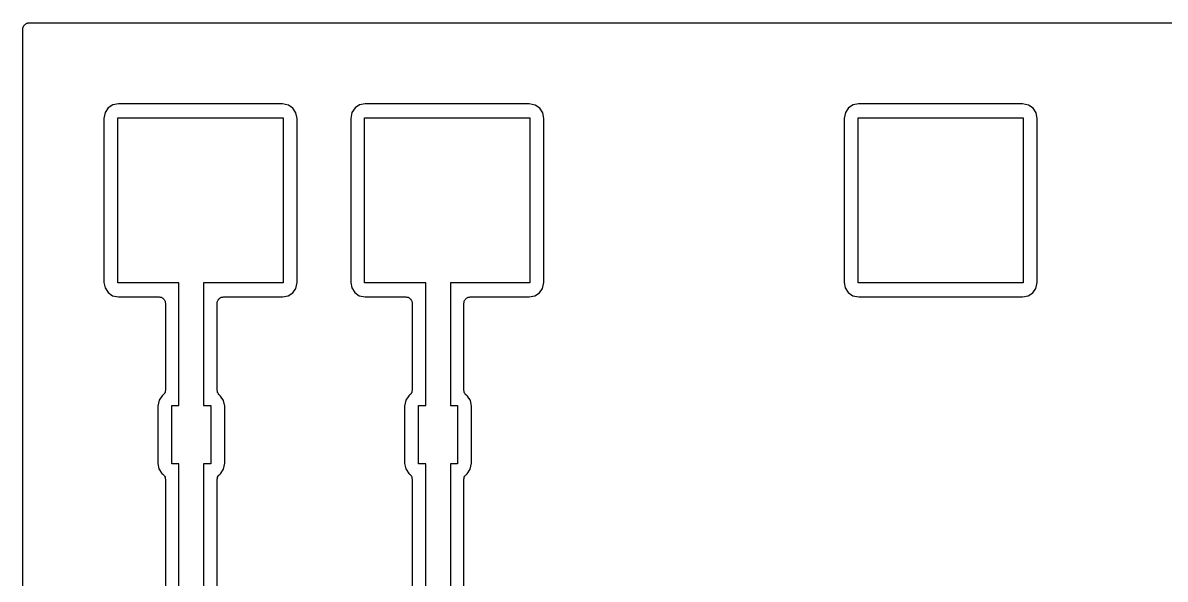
# Model space of a CAD drawing. Extents: x -5.1 to 32.6, y 0 to 32.2.
# Drawn here: x -5.08 to 6.68, y 26.43 to 32.16 of the extents above; entities that cross this region are included whole.
import ezdxf

# ---------------------------------------------------------------- set-up
doc = ezdxf.new("R2010")
doc.units = 0
doc.header["$MEASUREMENT"] = 0
doc.layers.add('BLACK', color=7, linetype='CONTINUOUS')

msp = doc.modelspace()

# ---------------------------------------------------------------- linework, layer by layer
at = {"layer": 'Black'}
for p, q in [((-5.07904, 32.1039), (-5.07713, 32.1091)), ((-5.07713, 32.1091), (-5.07617, 32.1146)), ((-5.07617, 32.1146), (-5.07339, 32.1194)), ((-5.07339, 32.1194), (-5.07149, 32.1246)), ((-5.07149, 32.1246), (-5.06792, 32.1289)), ((-5.06792, 32.1289), (-5.06514, 32.1337)), ((-5.06514, 32.1337), (-5.06089, 32.1373)), ((-5.06089, 32.1373), (-5.05732, 32.1415)), ((-5.05732, 32.1415), (-5.05251, 32.1443)), ((-5.05251, 32.1443), (-5.04825, 32.1479)), ((-5.04825, 32.1479), (-5.04303, 32.1498)), ((-5.04303, 32.1498), (-5.03822, 32.1526)), ((-5.03822, 32.1526), (-5.03275, 32.1535)), ((-5.03275, 32.1535), (-5.02753, 32.1554)), ((-5.02753, 32.1554), (-5.02197, 32.1554)), ((-5.02197, 32.1554), (-5.0165, 32.1564)), ((-5.0165, 32.1564), (18.0204, 32.1564)), ((-5.08, 32.0929), (-5.07904, 32.0984)), ((-5.08, 5.1063), (-5.08, 32.0929)), ((-5.07904, 32.0984), (-5.07904, 32.1039)), ((-4.15257, 31.3105), (-4.20049, 31.2797)), ((-4.09528, 31.3213), (-4.15257, 31.3105)), ((-2.40757, 31.3213), (-4.09528, 31.3213)), ((-2.3458, 31.3088), (-2.40757, 31.3213)), ((-2.29913, 31.2769), (-2.3458, 31.3088)), ((-1.61257, 31.3105), (-1.66049, 31.2797)), ((-1.55528, 31.3213), (-1.61257, 31.3105)), ((0.132434, 31.3213), (-1.55528, 31.3213)), ((0.194199, 31.3088), (0.132434, 31.3213)), ((0.240866, 31.2769), (0.194199, 31.3088)), ((3.46743, 31.3105), (3.41951, 31.2797)), ((3.52472, 31.3213), (3.46743, 31.3105)), ((5.21243, 31.3213), (3.52472, 31.3213)), ((5.2742, 31.3088), (5.21243, 31.3213)), ((5.32087, 31.2769), (5.2742, 31.3088)), ((-4.23237, 31.233), (-4.24488, 31.1712)), ((-4.24488, 31.1712), (-4.24488, 29.4835)), ((-4.20049, 31.2797), (-4.23237, 31.233)), ((-4.1012, 29.4776), (-4.1012, 31.1776)), ((-4.1012, 31.1776), (-2.4012, 31.1776)), ((-2.4012, 31.1776), (-2.4012, 29.4776)), ((-2.2683, 31.229), (-2.29913, 31.2769)), ((-2.25752, 31.1717), (-2.2683, 31.229)), ((-2.25752, 29.484), (-2.25752, 31.1717)), ((-1.69237, 31.233), (-1.70488, 31.1712)), ((-1.70488, 31.1712), (-1.70488, 29.4835)), ((-1.66049, 31.2797), (-1.69237, 31.233)), ((-1.5612, 29.4776), (-1.5612, 31.1776)), ((-1.5612, 31.1776), (0.1388, 31.1776)), ((0.1388, 31.1776), (0.1388, 29.4776)), ((0.2717, 31.229), (0.240866, 31.2769)), ((0.28248, 31.1717), (0.2717, 31.229)), ((0.28248, 29.484), (0.28248, 31.1717)), ((3.38763, 31.233), (3.37512, 31.1712)), ((3.37512, 31.1712), (3.37512, 29.4835)), ((3.41951, 31.2797), (3.38763, 31.233)), ((3.5188, 29.4776), (3.5188, 31.1776)), ((3.5188, 31.1776), (5.2188, 31.1776)), ((5.2188, 31.1776), (5.2188, 29.4776)), ((5.3517, 31.229), (5.32087, 31.2769)), ((5.36248, 31.1717), (5.3517, 31.229)), ((5.36248, 30.6064), (5.36248, 31.1717)), ((5.36248, 29.484), (5.36248, 30.6064)), ((-4.24488, 29.4835), (-4.2341, 29.4262)), ((-4.2341, 29.4262), (-4.20327, 29.3783)), ((-3.4726, 29.4776), (-4.1012, 29.4776)), ((-3.4726, 28.2146), (-3.4726, 29.4776)), ((-2.4012, 29.4776), (-3.2186, 29.4776)), ((-3.2186, 29.4776), (-3.2186, 28.2146)), ((-2.30191, 29.3755), (-2.27003, 29.4222)), ((-2.27003, 29.4222), (-2.25752, 29.484)), ((-1.70488, 29.4835), (-1.6941, 29.4262)), ((-1.6941, 29.4262), (-1.66327, 29.3783)), ((-0.9326, 29.4776), (-1.5612, 29.4776)), ((-0.9326, 28.2146), (-0.9326, 29.4776)), ((0.1388, 29.4776), (-0.6786, 29.4776)), ((-0.6786, 29.4776), (-0.6786, 28.2146)), ((0.238086, 29.3755), (0.269972, 29.4222)), ((0.269972, 29.4222), (0.28248, 29.484)), ((3.37512, 29.4835), (3.3859, 29.4262)), ((3.3859, 29.4262), (3.41673, 29.3783)), ((5.2188, 29.4776), (3.5188, 29.4776)), ((5.31809, 29.3755), (5.34997, 29.4222)), ((5.34997, 29.4222), (5.36248, 29.484)), ((-4.20327, 29.3783), (-4.1566, 29.3464)), ((-4.1566, 29.3464), (-4.09483, 29.3339)), ((-4.09483, 29.3339), (-3.6758, 29.3339)), ((-3.6758, 29.3339), (-3.67033, 29.333)), ((-3.67033, 29.333), (-3.66477, 29.333)), ((-3.66477, 29.333), (-3.65955, 29.3311)), ((-3.65955, 29.3311), (-3.65408, 29.3301)), ((-3.65408, 29.3301), (-3.64927, 29.3273)), ((-3.64927, 29.3273), (-3.64405, 29.3254)), ((-3.64405, 29.3254), (-3.63979, 29.3218)), ((-3.63979, 29.3218), (-3.63498, 29.3191)), ((-3.63498, 29.3191), (-3.63141, 29.3148)), ((-3.63141, 29.3148), (-3.62716, 29.3112)), ((-3.62716, 29.3112), (-3.62438, 29.3064)), ((-3.62438, 29.3064), (-3.62081, 29.3022)), ((-3.62081, 29.3022), (-3.61891, 29.2969)), ((-3.61891, 29.2969), (-3.61613, 29.2921)), ((-3.61613, 29.2921), (-3.61517, 29.2867)), ((-3.61517, 29.2867), (-3.61326, 29.2814)), ((-3.07793, 29.2814), (-3.07603, 29.2867)), ((-3.07603, 29.2867), (-3.07507, 29.2921)), ((-3.07507, 29.2921), (-3.07229, 29.2969)), ((-3.07229, 29.2969), (-3.07039, 29.3022)), ((-3.07039, 29.3022), (-3.06682, 29.3064)), ((-3.06682, 29.3064), (-3.06404, 29.3112)), ((-3.06404, 29.3112), (-3.05979, 29.3148)), ((-3.05979, 29.3148), (-3.05622, 29.3191)), ((-3.05622, 29.3191), (-3.05141, 29.3218)), ((-3.05141, 29.3218), (-3.04715, 29.3254)), ((-3.04715, 29.3254), (-3.04193, 29.3273)), ((-3.04193, 29.3273), (-3.03712, 29.3301)), ((-3.03712, 29.3301), (-3.03165, 29.3311)), ((-3.03165, 29.3311), (-3.02643, 29.333)), ((-3.02643, 29.333), (-3.02087, 29.333)), ((-3.02087, 29.333), (-3.0154, 29.3339)), ((-3.0154, 29.3339), (-2.40712, 29.3339)), ((-2.40712, 29.3339), (-2.34983, 29.3447)), ((-2.34983, 29.3447), (-2.30191, 29.3755)), ((-1.66327, 29.3783), (-1.6166, 29.3464)), ((-1.6166, 29.3464), (-1.55483, 29.3339)), ((-1.55483, 29.3339), (-1.1358, 29.3339)), ((-1.1358, 29.3339), (-1.13033, 29.333)), ((-1.13033, 29.333), (-1.12477, 29.333)), ((-1.12477, 29.333), (-1.11955, 29.3311)), ((-1.11955, 29.3311), (-1.11408, 29.3301)), ((-1.11408, 29.3301), (-1.10927, 29.3273)), ((-1.10927, 29.3273), (-1.10405, 29.3254)), ((-1.10405, 29.3254), (-1.09979, 29.3218)), ((-1.09979, 29.3218), (-1.09498, 29.3191)), ((-1.09498, 29.3191), (-1.09141, 29.3148)), ((-1.09141, 29.3148), (-1.08716, 29.3112)), ((-1.08716, 29.3112), (-1.08438, 29.3064)), ((-1.08438, 29.3064), (-1.08081, 29.3022)), ((-1.08081, 29.3022), (-1.07891, 29.2969)), ((-1.07891, 29.2969), (-1.07613, 29.2921)), ((-1.07613, 29.2921), (-1.07517, 29.2867)), ((-1.07517, 29.2867), (-1.07326, 29.2814)), ((-0.537935, 29.2814), (-0.536034, 29.2867)), ((-0.536034, 29.2867), (-0.53507, 29.2921)), ((-0.53507, 29.2921), (-0.532294, 29.2969)), ((-0.532294, 29.2969), (-0.530393, 29.3022)), ((-0.530393, 29.3022), (-0.526821, 29.3064)), ((-0.526821, 29.3064), (-0.524044, 29.3112)), ((-0.524044, 29.3112), (-0.519788, 29.3148)), ((-0.519788, 29.3148), (-0.516217, 29.3191)), ((-0.516217, 29.3191), (-0.511407, 29.3218)), ((-0.511407, 29.3218), (-0.50715, 29.3254)), ((-0.50715, 29.3254), (-0.501926, 29.3273)), ((-0.501926, 29.3273), (-0.497118, 29.3301)), ((-0.497118, 29.3301), (-0.491649, 29.3311)), ((-0.491649, 29.3311), (-0.486427, 29.333)), ((-0.486427, 29.333), (-0.480872, 29.333)), ((-0.480872, 29.333), (-0.4754, 29.3339)), ((-0.4754, 29.3339), (0.132877, 29.3339)), ((0.132877, 29.3339), (0.190169, 29.3447)), ((0.190169, 29.3447), (0.238086, 29.3755)), ((3.41673, 29.3783), (3.4634, 29.3464)), ((3.4634, 29.3464), (3.52517, 29.3339)), ((3.52517, 29.3339), (5.21288, 29.3339)), ((5.21288, 29.3339), (5.27017, 29.3447)), ((5.27017, 29.3447), (5.31809, 29.3755)), ((-3.61326, 29.2814), (-3.61326, 29.2759)), ((-3.61326, 29.2759), (-3.6123, 29.2704)), ((-3.6123, 29.2704), (-3.6123, 28.3723)), ((-3.0789, 29.2704), (-3.07793, 29.2759)), ((-3.0789, 28.3716), (-3.0789, 29.2704)), ((-3.07793, 29.2759), (-3.07793, 29.2814)), ((-1.07326, 29.2814), (-1.07326, 29.2759)), ((-1.07326, 29.2759), (-1.0723, 29.2704)), ((-1.0723, 29.2704), (-1.0723, 28.3723)), ((-0.5389, 29.2704), (-0.537935, 29.2759)), ((-0.5389, 28.3716), (-0.5389, 29.2704)), ((-0.537935, 29.2759), (-0.537935, 29.2814)), ((-3.62088, 28.3423), (-3.62525, 28.3339)), ((-3.61613, 28.3506), (-3.62088, 28.3423)), ((-3.61586, 28.3521), (-3.61613, 28.3506)), ((-3.61515, 28.3535), (-3.61586, 28.3521)), ((-3.61395, 28.3629), (-3.61515, 28.3535)), ((-3.6123, 28.3723), (-3.61395, 28.3629)), ((-3.0774, 28.3631), (-3.0789, 28.3716)), ((-3.07654, 28.3544), (-3.0774, 28.3631)), ((-3.07549, 28.3522), (-3.07654, 28.3544)), ((-3.07507, 28.3499), (-3.07549, 28.3522)), ((-3.07074, 28.3424), (-3.07507, 28.3499)), ((-3.06699, 28.3346), (-3.07074, 28.3424)), ((-1.08088, 28.3423), (-1.08525, 28.3339)), ((-1.07613, 28.3506), (-1.08088, 28.3423)), ((-1.07586, 28.3521), (-1.07613, 28.3506)), ((-1.07515, 28.3535), (-1.07586, 28.3521)), ((-1.07395, 28.3629), (-1.07515, 28.3535)), ((-1.0723, 28.3723), (-1.07395, 28.3629)), ((-0.537398, 28.3631), (-0.5389, 28.3716)), ((-0.536544, 28.3544), (-0.537398, 28.3631)), ((-0.535491, 28.3522), (-0.536544, 28.3544)), ((-0.53507, 28.3499), (-0.535491, 28.3522)), ((-0.530744, 28.3424), (-0.53507, 28.3499)), ((-0.526995, 28.3346), (-0.530744, 28.3424)), ((-3.67677, 28.27), (-3.68928, 28.2082)), ((-3.64488, 28.3167), (-3.67677, 28.27)), ((-3.64144, 28.3189), (-3.64488, 28.3167)), ((-3.63445, 28.3253), (-3.64144, 28.3189)), ((-3.62716, 28.3315), (-3.63445, 28.3253)), ((-3.62638, 28.3328), (-3.62716, 28.3315)), ((-3.62525, 28.3339), (-3.62638, 28.3328)), ((-3.06526, 28.3329), (-3.06699, 28.3346)), ((-3.06404, 28.3308), (-3.06526, 28.3329)), ((-3.05741, 28.3252), (-3.06404, 28.3308)), ((-3.05122, 28.3191), (-3.05741, 28.3252)), ((-3.04353, 28.3139), (-3.05122, 28.3191)), ((-3.0127, 28.266), (-3.04353, 28.3139)), ((-3.00192, 28.2087), (-3.0127, 28.266)), ((-1.13677, 28.27), (-1.14928, 28.2082)), ((-1.10488, 28.3167), (-1.13677, 28.27)), ((-1.10144, 28.3189), (-1.10488, 28.3167)), ((-1.09445, 28.3253), (-1.10144, 28.3189)), ((-1.08716, 28.3315), (-1.09445, 28.3253)), ((-1.08638, 28.3328), (-1.08716, 28.3315)), ((-1.08525, 28.3339), (-1.08638, 28.3328)), ((-0.525259, 28.3329), (-0.526995, 28.3346)), ((-0.524044, 28.3308), (-0.525259, 28.3329)), ((-0.517408, 28.3252), (-0.524044, 28.3308)), ((-0.511223, 28.3191), (-0.517408, 28.3252)), ((-0.503534, 28.3139), (-0.511223, 28.3191)), ((-0.4727, 28.266), (-0.503534, 28.3139)), ((-0.46192, 28.2087), (-0.4727, 28.266)), ((-3.68928, 28.2082), (-3.68928, 27.6205)), ((-3.5456, 27.6146), (-3.5456, 28.2146)), ((-3.5456, 28.2146), (-3.4726, 28.2146)), ((-3.2186, 28.2146), (-3.1456, 28.2146)), ((-3.1456, 28.2146), (-3.1456, 27.6146)), ((-3.00192, 27.621), (-3.00192, 28.2087)), ((-1.14928, 28.2082), (-1.14928, 27.6205)), ((-1.0056, 27.6146), (-1.0056, 28.2146)), ((-1.0056, 28.2146), (-0.9326, 28.2146)), ((-0.6786, 28.2146), (-0.6056, 28.2146)), ((-0.6056, 28.2146), (-0.6056, 27.6146)), ((-0.46192, 27.621), (-0.46192, 28.2087)), ((-3.68928, 27.6205), (-3.6785, 27.5632)), ((-3.6785, 27.5632), (-3.64767, 27.5153)), ((-3.4726, 27.6146), (-3.5456, 27.6146)), ((-3.4726, 20.9986), (-3.4726, 27.6146)), ((-3.1456, 27.6146), (-3.2186, 27.6146)), ((-3.2186, 27.6146), (-3.2186, 21.0512)), ((-3.04631, 27.5125), (-3.01443, 27.5592)), ((-3.01443, 27.5592), (-3.00192, 27.621)), ((-1.14928, 27.6205), (-1.1385, 27.5632)), ((-1.1385, 27.5632), (-1.10767, 27.5153)), ((-0.9326, 27.6146), (-1.0056, 27.6146)), ((-0.9326, 19.9064), (-0.9326, 27.6146)), ((-0.6056, 27.6146), (-0.6786, 27.6146)), ((-0.6786, 27.6146), (-0.6786, 19.959)), ((-0.506315, 27.5125), (-0.474428, 27.5592)), ((-0.474428, 27.5592), (-0.46192, 27.621)), ((-3.64767, 27.5153), (-3.63998, 27.5101)), ((-3.63998, 27.5101), (-3.63379, 27.504)), ((-3.63379, 27.504), (-3.62716, 27.4984)), ((-3.62716, 27.4984), (-3.62594, 27.4963)), ((-3.62594, 27.4963), (-3.62421, 27.4946)), ((-3.62421, 27.4946), (-3.62046, 27.4868)), ((-3.62046, 27.4868), (-3.61613, 27.4793)), ((-3.61613, 27.4793), (-3.61571, 27.477)), ((-3.61571, 27.477), (-3.61466, 27.4748)), ((-3.61466, 27.4748), (-3.6138, 27.4661)), ((-3.6138, 27.4661), (-3.6123, 27.4576)), ((-3.6123, 27.4576), (-3.6123, 21.0049)), ((-3.0789, 27.4569), (-3.07725, 27.4663)), ((-3.0789, 21.1354), (-3.0789, 27.4569)), ((-3.07725, 27.4663), (-3.07605, 27.4757)), ((-3.07605, 27.4757), (-3.07534, 27.4771)), ((-3.07534, 27.4771), (-3.07507, 27.4786)), ((-3.07507, 27.4786), (-3.07031, 27.4869)), ((-3.07031, 27.4869), (-3.06595, 27.4953)), ((-3.06595, 27.4953), (-3.06482, 27.4964)), ((-3.06482, 27.4964), (-3.06404, 27.4977)), ((-3.06404, 27.4977), (-3.05675, 27.5039)), ((-3.05675, 27.5039), (-3.04976, 27.5103)), ((-3.04976, 27.5103), (-3.04631, 27.5125)), ((-1.10767, 27.5153), (-1.09998, 27.5101)), ((-1.09998, 27.5101), (-1.09379, 27.504)), ((-1.09379, 27.504), (-1.08716, 27.4984)), ((-1.08716, 27.4984), (-1.08594, 27.4963)), ((-1.08594, 27.4963), (-1.08421, 27.4946)), ((-1.08421, 27.4946), (-1.08046, 27.4868)), ((-1.08046, 27.4868), (-1.07613, 27.4793)), ((-1.07613, 27.4793), (-1.07571, 27.477)), ((-1.07571, 27.477), (-1.07466, 27.4748)), ((-1.07466, 27.4748), (-1.0738, 27.4661)), ((-1.0738, 27.4661), (-1.0723, 27.4576)), ((-1.0723, 27.4576), (-1.0723, 19.9127)), ((-0.5389, 27.4569), (-0.53725, 27.4663)), ((-0.5389, 20.0432), (-0.5389, 27.4569)), ((-0.53725, 27.4663), (-0.536048, 27.4757)), ((-0.536048, 27.4757), (-0.535338, 27.4771)), ((-0.535338, 27.4771), (-0.53507, 27.4786)), ((-0.53507, 27.4786), (-0.53031, 27.4869)), ((-0.53031, 27.4869), (-0.525953, 27.4953)), ((-0.525953, 27.4953), (-0.524819, 27.4964)), ((-0.524819, 27.4964), (-0.524044, 27.4977)), ((-0.524044, 27.4977), (-0.516747, 27.5039)), ((-0.516747, 27.5039), (-0.509763, 27.5103)), ((-0.509763, 27.5103), (-0.506315, 27.5125))]:
    msp.add_line(p, q, dxfattribs=at)

doc.saveas('drawing.dxf')
